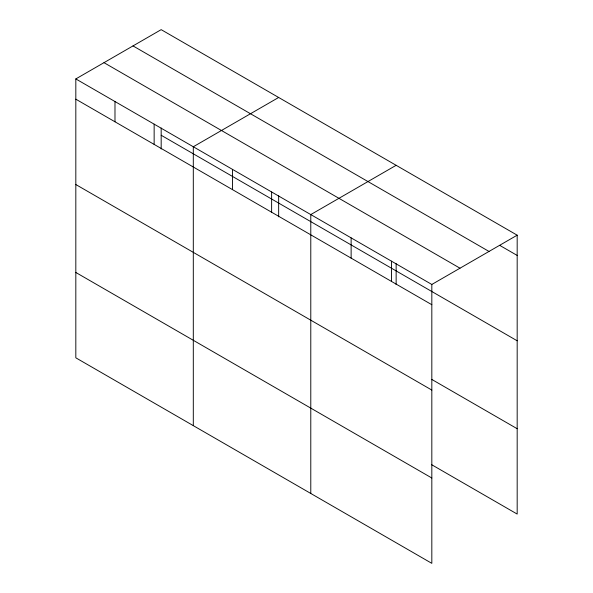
<?xml version="1.0" encoding="UTF-8"?>
<svg xmlns="http://www.w3.org/2000/svg" width="593" height="593" viewBox="0 0 593 593"><rect width="100%" height="100%" fill="white"/><g stroke="black" fill="none" stroke-linecap="round" stroke-linejoin="round"><path stroke-width="0.89" d="M75.822 78.928L431.823 284.462L431.823 563.35L75.822 357.816L75.822 78.928L161.177 29.65L517.178 235.184L517.178 514.072L431.734 464.742M278.658 97.474L193.303 146.753L193.303 425.641M396.139 165.306L310.784 214.577L310.784 493.465M431.823 284.462L517.178 235.184M499.773 245.391L517.178 255.435M133.01 45.913L489.01 251.447M103.99 62.665L459.99 268.199M161.177 135.256L517.178 340.79M75.822 99.179L431.823 304.713M431.734 379.394L517.178 428.724M75.822 184.534L431.823 390.068M75.822 272.469L431.823 478.002M396.139 263.64L396.139 284.647M391.476 261.172L391.476 281.423M351.13 237.875L351.13 258.125M278.658 195.816L278.658 216.823M271.624 191.969L271.624 212.227M232.463 169.361L232.463 189.619M161.177 127.992L161.177 148.991M154.143 124.145L154.143 144.403M114.983 101.536L114.983 121.795"/></g></svg>
